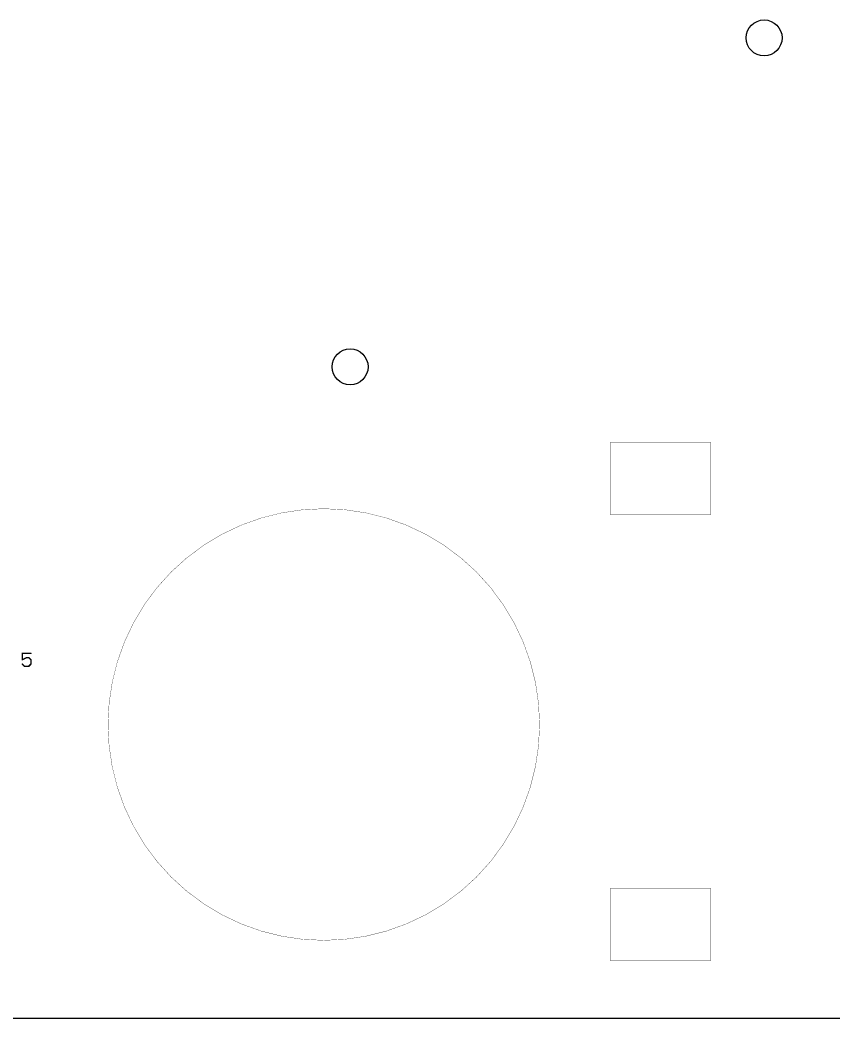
# Model space of a CAD drawing. Extents: x 0 to 11.2, y 0 to 11.2.
# Drawn here: x 5.558 to 8.384, y 0 to 3.469 of the extents above; entities that cross this region are included whole.
import ezdxf

# ---------------------------------------------------------------- set-up
doc = ezdxf.new("R2010")
doc.units = 0
doc.layers.add('20', color=53, linetype='CONTINUOUS')
doc.layers.add('25', color=253, linetype='CONTINUOUS')

msp = doc.modelspace()

# ---------------------------------------------------------------- linework, layer by layer
at = {"layer": '20'}
msp.add_line((0, 0), (11.21, 0), dxfattribs=at)
at = {"layer": '20', "const_width": 0.000984}
for points in [[(7.608784, 1.750026), (7.608784, 2.000026)], [(7.608784, 2.000026), (7.958784, 2.000026)], [(7.958784, 2.000026), (7.958784, 1.750026)], [(7.958784, 1.750026), (7.608784, 1.750026)], [(7.608784, 0.200026), (7.608784, 0.450026)], [(7.608784, 0.450026), (7.958784, 0.450026)], [(7.958784, 0.450026), (7.958784, 0.200026)], [(7.958784, 0.200026), (7.608784, 0.200026)]]:
    msp.add_lwpolyline(points, dxfattribs=at)
at = {"layer": '20'}
for points, const_width in [([(7.60903, 2.000026, 1), (7.608538, 2.000026)], 0.000492), ([(7.608784, 2.000272, 1), (7.608784, 1.99978)], 0.000492), ([(7.95903, 2.000026, 1), (7.958538, 2.000026)], 0.000492), ([(7.958784, 1.99978, 1), (7.958784, 2.000272)], 0.000492), ([(6.613784, 0.270026, 1), (6.613784, 1.770026, 1), (6.613784, 0.270026)], 0.000984), ([(7.608784, 1.750272, 1), (7.608784, 1.74978)], 0.000492), ([(7.608538, 1.750026, 1), (7.60903, 1.750026)], 0.000492), ([(7.958538, 1.750026, 1), (7.95903, 1.750026)], 0.000492), ([(7.958784, 1.74978, 1), (7.958784, 1.750272)], 0.000492), ([(7.60903, 0.450026, 1), (7.608538, 0.450026)], 0.000492), ([(7.608784, 0.450272, 1), (7.608784, 0.44978)], 0.000492), ([(7.95903, 0.450026, 1), (7.958538, 0.450026)], 0.000492), ([(7.958784, 0.44978, 1), (7.958784, 0.450272)], 0.000492), ([(7.608784, 0.200272, 1), (7.608784, 0.19978)], 0.000492), ([(7.608538, 0.200026, 1), (7.60903, 0.200026)], 0.000492), ([(7.958538, 0.200026, 1), (7.95903, 0.200026)], 0.000492), ([(7.958784, 0.19978, 1), (7.958784, 0.200272)], 0.000492)]:
    msp.add_lwpolyline(points, format="xyb", dxfattribs=dict(at, const_width=const_width))
for centre in [(8.144, 3.406), (6.705, 2.263)]:
    msp.add_circle(centre, 0.0625, dxfattribs=at)
at = {"layer": '25', "const_width": 0.005}
for points in [[(5.595643, 1.267538), (5.565618, 1.267538)], [(5.565618, 1.267538), (5.565618, 1.245019)], [(5.565618, 1.245019), (5.580631, 1.252526)], [(5.580631, 1.252526), (5.588137, 1.252526)], [(5.588137, 1.252526), (5.595643, 1.245019)], [(5.573124, 1.2225), (5.565618, 1.230006)], [(5.588137, 1.2225), (5.573124, 1.2225)], [(5.595643, 1.230006), (5.588137, 1.2225)], [(5.595643, 1.245019), (5.595643, 1.230006)]]:
    msp.add_lwpolyline(points, dxfattribs=at)
at = {"layer": '25', "const_width": 0.0025}
for points in [[(5.565618, 1.268788, 1), (5.565618, 1.266288)], [(5.566868, 1.267538, 1), (5.564368, 1.267538)], [(5.580631, 1.253776, 1), (5.580631, 1.251276)], [(5.58119, 1.251408, 1), (5.580072, 1.253644)], [(5.589021, 1.253409, 1), (5.587253, 1.251642)], [(5.588137, 1.251276, 1), (5.588137, 1.253776)], [(5.595643, 1.266288, 1), (5.595643, 1.268788)], [(5.565059, 1.246137, 1), (5.566177, 1.243901)], [(5.564368, 1.245019, 1), (5.566868, 1.245019)], [(5.566502, 1.23089, 1), (5.564734, 1.229123)], [(5.573124, 1.22375, 1), (5.573124, 1.22125)], [(5.57224, 1.221616, 1), (5.574008, 1.223384)], [(5.587253, 1.223384, 1), (5.589021, 1.221616)], [(5.588137, 1.22125, 1), (5.588137, 1.22375)], [(5.596893, 1.245019, 1), (5.594393, 1.245019)], [(5.594393, 1.230006, 1), (5.596893, 1.230006)], [(5.594759, 1.244135, 1), (5.596527, 1.245903)], [(5.596527, 1.229123, 1), (5.594759, 1.23089)]]:
    msp.add_lwpolyline(points, format="xyb", dxfattribs=at)

doc.saveas('drawing.dxf')
